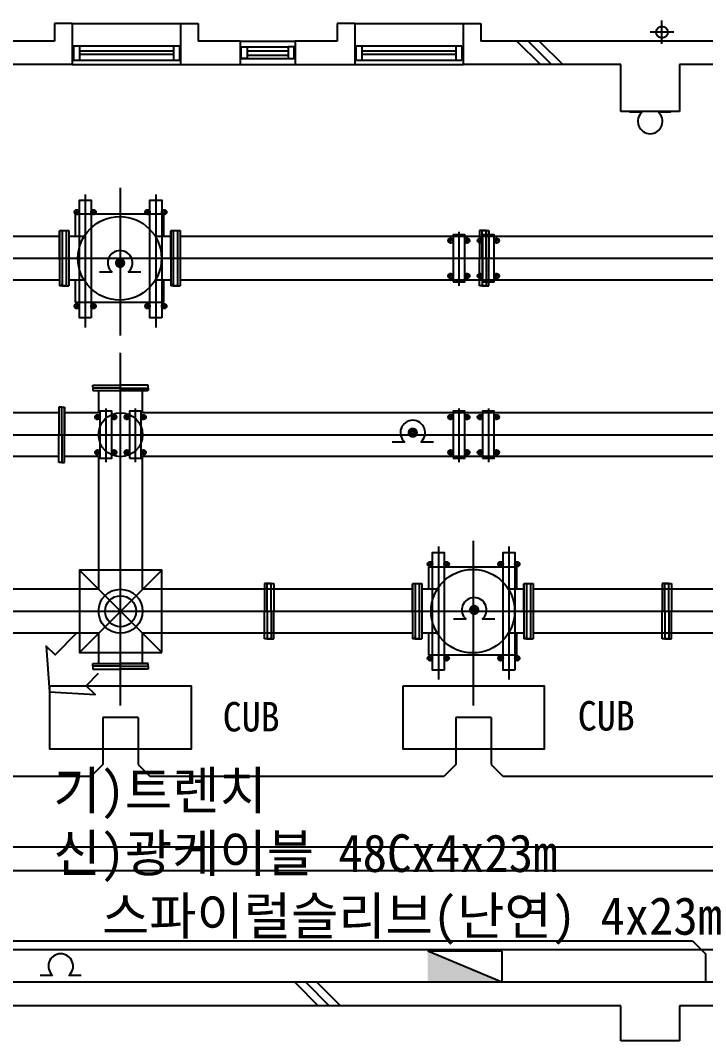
# Model space of a CAD drawing. Header units: millimetres. Extents: x -65013 to -1333, y -375790 to -325797.
# Drawn here: x -36126 to -30306, y -358690 to -350010 of the extents above; entities that cross this region are included whole.
import ezdxf
from ezdxf.enums import TextEntityAlignment as Align

# ---------------------------------------------------------------- set-up
doc = ezdxf.new("R2010")
doc.units = ezdxf.units.MM
for name, color, linetype in [('TZ-BASE', 253, 'Continuous'), ('TZ-LEAL', 1, 'Continuous'), ('TZ-LEAT', 3, 'Continuous')]:
    doc.layers.add(name, color=color, linetype=linetype)
doc.styles.get("Standard").update_dxf_attribs({"font": 'GulimChe.ttf'})
doc.dimstyles.new('D80', dxfattribs={"dimscale": 80, "dimtxt": 3, "dimasz": 2.5, "dimexe": 0.5, "dimexo": 0.5, "dimgap": 0.5, "dimtad": 1, "dimdec": 0, "dimzin": 1, "dimdsep": 46, "dimlunit": 6, "dimtxsty": 'Standard', "dimcen": 1, "dimclrd": 1, "dimclre": 1, "dimclrt": 3, "dimadec": 0, "dimazin": 0, "dimtfac": 1, "dimtdec": 0, "dimtix": 1, "dimtmove": 2, "dimatfit": 3, "dimfxl": 0, "dimtvp": 2, "dimlwd": -1, "dimlwe": -1, "dimarcsym": 0})

msp = doc.modelspace()

# ---------------------------------------------------------------- linework, layer by layer
at = {"layer": 'TZ-BASE'}
for p, q in [((-35686, -350034.8), (-35836, -350034.8)), ((-35836, -350034.8), (-35836, -350184.8)), ((-35686, -350034.8), (-34766, -350034.8)), ((-35686, -350034.8), (-35686, -350384.8)), ((-34766, -350034.8), (-34766, -350384.8)), ((-34766, -350034.8), (-34616, -350034.8)), ((-34616, -350034.8), (-34616, -350184.8)), ((-33286, -350034.8), (-33436, -350034.8)), ((-33436, -350034.8), (-33436, -350184.8)), ((-33286, -350034.8), (-32366, -350034.8)), ((-33286, -350034.8), (-33286, -350384.8)), ((-32366, -350034.8), (-32366, -350384.8)), ((-32366, -350034.8), (-32216, -350034.8)), ((-32216, -350034.8), (-32216, -350184.8)), ((-30676, -350209.8), (-30676, -350009.8)), ((-30576, -350109.8), (-30776, -350109.8)), ((-35836, -350184.8), (-38216, -350184.8)), ((-35676, -350226.4), (-34776, -350226.4)), ((-35676, -350226.4), (-35676, -350346.4)), ((-35626, -350226.4), (-35626, -350346.4)), ((-34826, -350226.4), (-34826, -350346.4)), ((-34776, -350226.4), (-34776, -350346.4)), ((-34261, -350184.8), (-34616, -350184.8)), ((-34261, -350184.8), (-33791, -350184.8)), ((-34261, -350184.8), (-34261, -350384.8)), ((-34251, -350234.8), (-33851, -350234.8)), ((-33436, -350184.8), (-33791, -350184.8)), ((-33791, -350184.8), (-33791, -350384.8)), ((-33276, -350226.4), (-32376, -350226.4)), ((-33276, -350226.4), (-33276, -350346.4)), ((-33226, -350226.4), (-33226, -350346.4)), ((-32426, -350226.4), (-32426, -350346.4)), ((-32376, -350226.4), (-32376, -350346.4)), ((-29836, -350184.8), (-32216, -350184.8)), ((-31908.3, -350184.8), (-31708.3, -350384.8)), ((-31814, -350184.8), (-31614, -350384.8)), ((-31719.7, -350184.8), (-31519.7, -350384.8)), ((-35626, -350268), (-34826, -350268)), ((-35626, -350298), (-34826, -350298)), ((-34201, -350268.2), (-33851, -350268.2)), ((-34201, -350306.5), (-33851, -350306.5)), ((-33226, -350268), (-32426, -350268)), ((-33226, -350298), (-32426, -350298)), ((-35686, -350384.8), (-36526, -350384.8)), ((-35686, -350384.8), (-34766, -350384.8)), ((-35676, -350346.4), (-34776, -350346.4)), ((-34766, -350384.8), (-34261, -350384.8)), ((-34261, -350384.8), (-33791, -350384.8)), ((-34251, -350334.8), (-33851, -350334.8)), ((-33791, -350384.8), (-33286, -350384.8)), ((-33286, -350384.8), (-32366, -350384.8)), ((-33276, -350346.4), (-32376, -350346.4)), ((-31026, -350384.8), (-32366, -350384.8)), ((-31026, -350784.8), (-31026, -350384.8)), ((-30526, -350384.8), (-30526, -350784.8)), ((-29686, -350384.8), (-30526, -350384.8)), ((-30526, -350784.8), (-31026, -350784.8)), ((-30951, -350788), (-30844.5, -350788)), ((-30707.5, -350788), (-30601, -350788)), ((-30707.5, -350788), (-30601, -350788)), ((-35276, -352687.3), (-35276, -351432.8)), ((-35576, -351488.9), (-35576, -352619.1)), ((-34976, -351488.9), (-34976, -352619.1)), ((-35646.5, -351613.6), (-35646.5, -351664.3)), ((-35505.6, -351613.6), (-35505.6, -351664.3)), ((-35046.5, -351613.6), (-35046.5, -351664.3)), ((-34905.6, -351613.6), (-34905.6, -351664.3)), ((-35671.8, -351638.9), (-35621.1, -351638.9)), ((-34907.8, -351656.6), (-35657.8, -351656.6)), ((-35657.8, -351845.6), (-35657.8, -351656.6)), ((-35530.9, -351638.9), (-35480.3, -351638.9)), ((-35071.8, -351638.9), (-35021.1, -351638.9)), ((-34930.9, -351638.9), (-34880.3, -351638.9)), ((-34907.8, -351845.6), (-34907.8, -351656.6)), ((-35794.8, -351796.6), (-35715.8, -351796.6)), ((-35794.8, -351796.6), (-35794.8, -352266.6)), ((-35772.8, -351796.6), (-35772.8, -352265.6)), ((-35737.8, -351796.6), (-35737.8, -352265.6)), ((-35715.8, -351796.6), (-35715.8, -352266.6)), ((-34849.8, -351796.6), (-34770.8, -351796.6)), ((-34849.8, -351796.6), (-34849.8, -352266.6)), ((-34827.8, -351796.6), (-34827.8, -352265.6)), ((-34792.8, -351796.6), (-34792.8, -352265.6)), ((-34770.8, -351796.6), (-34770.8, -352266.6)), ((-32204, -351796.6), (-32226, -351796.6)), ((-32226, -351796.6), (-32226, -352031.6)), ((-32204, -351806.6), (-32204, -351797.6)), ((-32204, -352031.6), (-32204, -351797.6)), ((-32170, -351796.6), (-32203, -351796.6)), ((-32203, -351796.6), (-32170, -351796.6)), ((-32203, -351796.6), (-32170, -351796.6)), ((-32170, -351796.6), (-32203, -351796.6)), ((-32169, -351796.6), (-32147, -351796.6)), ((-32169, -351806.6), (-32169, -351797.6)), ((-32169, -352031.6), (-32169, -351797.6)), ((-32147, -351796.6), (-32147, -352031.6)), ((-35794.8, -351845.6), (-41090, -351845.6)), ((-35794.8, -352042.1), (-35794.8, -351801.6)), ((-35715.8, -351801.6), (-35715.8, -352042.1)), ((-35585.1, -351845.6), (-35715.8, -351845.6)), ((-35585.1, -351845.6), (-35715.8, -351845.6)), ((-34849.8, -351845.6), (-34980.4, -351845.6)), ((-34849.8, -351845.6), (-34980.4, -351845.6)), ((-34849.8, -352042.1), (-34849.8, -351801.6)), ((-34770.8, -351801.6), (-34770.8, -352042.1)), ((-17462, -351845.6), (-34770.8, -351845.6)), ((-32446.1, -351881.6), (-32496.8, -351881.6)), ((-32471.5, -351906.9), (-32471.5, -351856.3)), ((-32401, -351807.7), (-32401, -352265.1)), ((-32305.3, -351881.6), (-32355.9, -351881.6)), ((-32330.6, -351906.9), (-32330.6, -351856.3)), ((-32196.1, -351881.6), (-32246.8, -351881.6)), ((-32221.5, -351906.9), (-32221.5, -351856.3)), ((-32151, -351807.7), (-32151, -352265.1)), ((-32055.3, -351881.6), (-32105.9, -351881.6)), ((-32080.6, -351906.9), (-32080.6, -351856.3)), ((-53976.1, -352031.6), (-16643.2, -352031.6)), ((-35772.8, -352031.6), (-35772.8, -352255.1)), ((-34827.8, -352031.6), (-34827.8, -352255.1)), ((-32226, -352266.6), (-32226, -352031.6)), ((-32204, -352031.6), (-32204, -352265.6)), ((-32169, -352031.6), (-32169, -352265.6)), ((-32147, -352266.6), (-32147, -352031.6)), ((-35794.8, -352217.6), (-41090, -352217.6)), ((-35585.1, -352217.6), (-35715.8, -352217.6)), ((-35657.8, -352406.6), (-35657.8, -352217.6)), ((-35348.3, -352150.5), (-35454.8, -352150.5)), ((-35104.8, -352150.5), (-35211.3, -352150.5)), ((-34849.8, -352217.6), (-34980.4, -352217.6)), ((-34907.8, -352406.6), (-34907.8, -352217.6)), ((-17462, -352217.6), (-34770.8, -352217.6)), ((-32446.1, -352181.6), (-32496.8, -352181.6)), ((-32471.5, -352206.9), (-32471.5, -352156.3)), ((-32305.3, -352181.6), (-32355.9, -352181.6)), ((-32330.6, -352206.9), (-32330.6, -352156.3)), ((-32196.1, -352181.6), (-32246.8, -352181.6)), ((-32221.5, -352206.9), (-32221.5, -352156.3)), ((-32055.3, -352181.6), (-32105.9, -352181.6)), ((-32080.6, -352206.9), (-32080.6, -352156.3)), ((-35772.8, -352266.6), (-35794.8, -352266.6)), ((-35772.8, -352234.5), (-35772.8, -352255.1)), ((-35772.8, -352246.1), (-35772.8, -352255.1)), ((-35772.8, -352255.1), (-35772.8, -352246.1)), ((-35772.8, -352256.6), (-35772.8, -352265.6)), ((-35738.8, -352266.6), (-35771.8, -352266.6)), ((-35771.8, -352266.6), (-35738.8, -352266.6)), ((-35737.8, -352234.5), (-35737.8, -352265.6)), ((-35737.8, -352265.6), (-35737.8, -352256.6)), ((-35737.8, -352265.6), (-35737.8, -352256.6)), ((-35737.8, -352266.6), (-35715.8, -352266.6)), ((-34827.8, -352266.6), (-34849.8, -352266.6)), ((-34827.8, -352234.5), (-34827.8, -352255.1)), ((-34827.8, -352246.1), (-34827.8, -352255.1)), ((-34827.8, -352255.1), (-34827.8, -352246.1)), ((-34827.8, -352256.6), (-34827.8, -352265.6)), ((-34793.8, -352266.6), (-34826.8, -352266.6)), ((-34826.8, -352266.6), (-34793.8, -352266.6)), ((-34792.8, -352234.5), (-34792.8, -352265.6)), ((-34792.8, -352265.6), (-34792.8, -352256.6)), ((-34792.8, -352265.6), (-34792.8, -352256.6)), ((-34792.8, -352266.6), (-34770.8, -352266.6)), ((-32204, -352266.6), (-32226, -352266.6)), ((-32204, -352256.6), (-32204, -352265.6)), ((-32204, -352256.6), (-32204, -352265.6)), ((-32170, -352266.6), (-32203, -352266.6)), ((-32203, -352266.6), (-32170, -352266.6)), ((-32203, -352266.6), (-32170, -352266.6)), ((-32170, -352266.6), (-32203, -352266.6)), ((-32169, -352256.6), (-32169, -352265.6)), ((-32169, -352266.6), (-32147, -352266.6)), ((-34907.8, -352406.6), (-35657.8, -352406.6)), ((-35671.8, -352438.9), (-35621.1, -352438.9)), ((-35646.5, -352413.6), (-35646.5, -352464.3)), ((-35530.9, -352438.9), (-35480.3, -352438.9)), ((-35505.6, -352413.6), (-35505.6, -352464.3)), ((-35071.8, -352438.9), (-35021.1, -352438.9)), ((-35046.5, -352413.6), (-35046.5, -352464.3)), ((-34930.9, -352438.9), (-34880.3, -352438.9)), ((-34905.6, -352413.6), (-34905.6, -352464.3)), ((-35276, -355834), (-35276, -352834)), ((-35511, -353131.3), (-35511, -353109.3)), ((-35511, -353109.3), (-35276, -353109.3)), ((-35511, -353134.3), (-35511, -353156.3)), ((-35511, -353156.3), (-35276, -353156.3)), ((-35511, -353156.3), (-35276, -353156.3)), ((-35479, -353134.3), (-35510, -353134.3)), ((-35276, -353134.3), (-35510, -353134.3)), ((-35506, -353156.3), (-35276, -353156.3)), ((-35462, -353156.3), (-35462, -353345.6)), ((-35041, -353109.3), (-35276, -353109.3)), ((-35276, -353134.3), (-35042, -353134.3)), ((-35041, -353156.3), (-35276, -353156.3)), ((-35276, -353156.3), (-35046, -353156.3)), ((-35090, -353156.3), (-35046, -353156.3)), ((-35090, -353345.6), (-35090, -353156.3)), ((-35073.1, -353134.3), (-35042, -353134.3)), ((-35041, -353134.3), (-35041, -353109.3)), ((-35041, -353134.3), (-35041, -353156.3)), ((-35800.2, -353345.6), (-47090, -353345.6)), ((-35800.2, -353296.6), (-35800.2, -353531.6)), ((-35775.2, -353296.6), (-35800.2, -353296.6)), ((-35775.2, -353296.6), (-35753.2, -353296.6)), ((-35775.2, -353531.6), (-35775.2, -353297.6)), ((-35775.2, -353328.7), (-35775.2, -353297.6)), ((-35753.2, -353296.6), (-35753.2, -353531.6)), ((-35753.2, -353531.6), (-35753.2, -353301.6)), ((-35753.2, -353345.6), (-35753.2, -353301.6)), ((-35462, -353345.6), (-35753.2, -353345.6)), ((-35471.5, -353406.9), (-35471.5, -353356.3)), ((-35401, -353307.7), (-35401, -353765.1)), ((-35330.6, -353406.9), (-35330.6, -353356.3)), ((-35221.5, -353406.9), (-35221.5, -353356.3)), ((-35151, -353307.7), (-35151, -353765.1)), ((-29794.8, -353345.6), (-35090, -353345.6)), ((-35080.6, -353406.9), (-35080.6, -353356.3)), ((-32471.5, -353406.9), (-32471.5, -353356.3)), ((-32401, -353307.7), (-32401, -353765.1)), ((-32330.6, -353406.9), (-32330.6, -353356.3)), ((-32221.5, -353406.9), (-32221.5, -353356.3)), ((-32151, -353307.7), (-32151, -353765.1)), ((-32080.6, -353406.9), (-32080.6, -353356.3)), ((-35446.1, -353381.6), (-35496.8, -353381.6)), ((-35305.3, -353381.6), (-35355.9, -353381.6)), ((-35196.1, -353381.6), (-35246.8, -353381.6)), ((-35055.3, -353381.6), (-35105.9, -353381.6)), ((-32446.1, -353381.6), (-32496.8, -353381.6)), ((-32305.3, -353381.6), (-32355.9, -353381.6)), ((-32196.1, -353381.6), (-32246.8, -353381.6)), ((-32055.3, -353381.6), (-32105.9, -353381.6)), ((-48021, -353531.6), (-10662.6, -353531.6)), ((-35800.2, -353766.6), (-35800.2, -353531.6)), ((-35775.2, -353531.6), (-35775.2, -353765.6)), ((-35753.2, -353766.6), (-35753.2, -353531.6)), ((-35753.2, -353766.6), (-35753.2, -353531.6)), ((-35753.2, -353761.6), (-35753.2, -353531.6)), ((-32861.7, -353593.6), (-32968.2, -353593.6)), ((-32618.2, -353593.6), (-32724.7, -353593.6)), ((-35446.1, -353681.6), (-35496.8, -353681.6)), ((-35471.5, -353706.9), (-35471.5, -353656.3)), ((-35305.3, -353681.6), (-35355.9, -353681.6)), ((-35330.6, -353706.9), (-35330.6, -353656.3)), ((-35196.1, -353681.6), (-35246.8, -353681.6)), ((-35221.5, -353706.9), (-35221.5, -353656.3)), ((-35055.3, -353681.6), (-35105.9, -353681.6)), ((-35080.6, -353706.9), (-35080.6, -353656.3)), ((-32446.1, -353681.6), (-32496.8, -353681.6)), ((-32471.5, -353706.9), (-32471.5, -353656.3)), ((-32305.3, -353681.6), (-32355.9, -353681.6)), ((-32330.6, -353706.9), (-32330.6, -353656.3)), ((-32196.1, -353681.6), (-32246.8, -353681.6)), ((-32221.5, -353706.9), (-32221.5, -353656.3)), ((-32055.3, -353681.6), (-32105.9, -353681.6)), ((-32080.6, -353706.9), (-32080.6, -353656.3)), ((-35800.2, -353717.6), (-47090, -353717.6)), ((-35778.2, -353766.6), (-35800.2, -353766.6)), ((-35775.2, -353734.6), (-35775.2, -353765.6)), ((-35775.2, -353766.6), (-35753.2, -353766.6)), ((-35462, -353717.6), (-35753.2, -353717.6)), ((-35462, -353717.6), (-35462, -354845.6)), ((-35090, -354845.6), (-35090, -353717.6)), ((-29794.8, -353717.6), (-35090, -353717.6)), ((-32576, -354481.6), (-32576, -355611.7)), ((-32276, -355834), (-32276, -354432.8)), ((-31976, -354481.6), (-31976, -355611.7)), ((-32671.8, -354631.6), (-32621.1, -354631.6)), ((-31907.8, -354656.6), (-32657.8, -354656.6)), ((-32657.8, -354845.6), (-32657.8, -354656.6)), ((-32646.5, -354606.3), (-32646.5, -354656.9)), ((-32530.9, -354631.6), (-32480.3, -354631.6)), ((-32505.6, -354606.3), (-32505.6, -354656.9)), ((-32071.8, -354631.6), (-32021.1, -354631.6)), ((-32046.5, -354606.3), (-32046.5, -354656.9)), ((-31930.9, -354631.6), (-31880.3, -354631.6)), ((-31907.8, -354845.6), (-31907.8, -354656.6)), ((-31905.6, -354606.3), (-31905.6, -354656.9)), ((-34926, -354681.6), (-35626, -355381.6)), ((-34926, -355381.6), (-35626, -354681.6)), ((-34926, -354681.6), (-35626, -355381.6)), ((-34926, -355381.6), (-35626, -354681.6)), ((-34031.1, -354796.6), (-34053.1, -354796.6)), ((-34053.1, -354796.6), (-34053.1, -355031.6)), ((-34031.1, -354806.6), (-34031.1, -354797.6)), ((-34031.1, -355031.6), (-34031.1, -354797.6)), ((-33997.1, -354796.6), (-34030.1, -354796.6)), ((-34030.1, -354796.6), (-33997.1, -354796.6)), ((-34030.1, -354796.6), (-33997.1, -354796.6)), ((-33997.1, -354796.6), (-34030.1, -354796.6)), ((-33996.1, -354796.6), (-33974.1, -354796.6)), ((-33996.1, -354806.6), (-33996.1, -354797.6)), ((-33996.1, -355031.6), (-33996.1, -354797.6)), ((-33974.1, -354796.6), (-33974.1, -355031.6)), ((-32794.8, -354796.6), (-32715.8, -354796.6)), ((-32794.8, -354796.6), (-32794.8, -355266.6)), ((-32794.8, -355042.1), (-32794.8, -354801.6)), ((-32772.8, -354796.6), (-32772.8, -355265.6)), ((-32737.8, -354796.6), (-32737.8, -355265.6)), ((-32715.8, -354796.6), (-32715.8, -355266.6)), ((-32715.8, -354801.6), (-32715.8, -355042.1)), ((-31849.8, -354796.6), (-31770.8, -354796.6)), ((-31849.8, -354796.6), (-31849.8, -355266.6)), ((-31849.8, -355042.1), (-31849.8, -354801.6)), ((-31827.8, -354796.6), (-31827.8, -355265.6)), ((-31792.8, -354796.6), (-31792.8, -355265.6)), ((-31770.8, -354796.6), (-31770.8, -355266.6)), ((-31770.8, -354801.6), (-31770.8, -355042.1)), ((-30651.7, -354796.6), (-30673.7, -354796.6)), ((-30673.7, -354796.6), (-30673.7, -355031.6)), ((-30651.7, -354806.6), (-30651.7, -354797.6)), ((-30651.7, -355031.6), (-30651.7, -354797.6)), ((-30617.7, -354796.6), (-30650.7, -354796.6)), ((-30650.7, -354796.6), (-30617.7, -354796.6)), ((-30650.7, -354796.6), (-30617.7, -354796.6)), ((-30617.7, -354796.6), (-30650.7, -354796.6)), ((-30616.7, -354796.6), (-30594.7, -354796.6)), ((-30616.7, -354806.6), (-30616.7, -354797.6)), ((-30616.7, -355031.6), (-30616.7, -354797.6)), ((-30594.7, -354796.6), (-30594.7, -355031.6)), ((-35462, -354845.6), (-37980.4, -354845.6)), ((-32794.8, -354845.6), (-35090, -354845.6)), ((-32657.8, -354845.6), (-32715.8, -354845.6)), ((-32585.1, -354845.6), (-32715.8, -354845.6)), ((-31849.8, -354845.6), (-31980.4, -354845.6)), ((-31849.8, -354845.6), (-31907.8, -354845.6)), ((-26794.8, -354845.6), (-31770.8, -354845.6)), ((-53976.1, -355031.6), (-10662.6, -355031.6)), ((-35540.9, -355031.6), (-35001.1, -355031.6)), ((-34053.1, -355266.6), (-34053.1, -355031.6)), ((-34031.1, -355031.6), (-34031.1, -355265.6)), ((-33996.1, -355031.6), (-33996.1, -355265.6)), ((-33974.1, -355266.6), (-33974.1, -355031.6)), ((-32772.8, -355031.6), (-32772.8, -355255.1)), ((-31827.8, -355031.6), (-31827.8, -355255.1)), ((-30673.7, -355266.6), (-30673.7, -355031.6)), ((-30651.7, -355031.6), (-30651.7, -355265.6)), ((-30616.7, -355031.6), (-30616.7, -355265.6)), ((-30594.7, -355266.6), (-30594.7, -355031.6)), ((-32340, -355100.2), (-32446.5, -355100.2)), ((-32096.5, -355100.2), (-32203, -355100.2)), ((-35462, -355217.6), (-37980.4, -355217.6)), ((-35462, -355217.6), (-35462, -355477.4)), ((-35090, -355477.4), (-35090, -355217.6)), ((-32794.8, -355217.6), (-35090, -355217.6)), ((-34031.1, -355266.6), (-34053.1, -355266.6)), ((-34031.1, -355256.6), (-34031.1, -355265.6)), ((-34031.1, -355256.6), (-34031.1, -355265.6)), ((-33997.1, -355266.6), (-34030.1, -355266.6)), ((-34030.1, -355266.6), (-33997.1, -355266.6)), ((-34030.1, -355266.6), (-33997.1, -355266.6)), ((-33997.1, -355266.6), (-34030.1, -355266.6)), ((-33996.1, -355256.6), (-33996.1, -355265.6)), ((-33996.1, -355266.6), (-33974.1, -355266.6)), ((-32772.8, -355266.6), (-32794.8, -355266.6)), ((-32772.8, -355234.5), (-32772.8, -355255.1)), ((-32772.8, -355246.1), (-32772.8, -355255.1)), ((-32772.8, -355255.1), (-32772.8, -355246.1)), ((-32772.8, -355256.6), (-32772.8, -355265.6)), ((-32738.8, -355266.6), (-32771.8, -355266.6)), ((-32771.8, -355266.6), (-32738.8, -355266.6)), ((-32737.8, -355234.5), (-32737.8, -355265.6)), ((-32737.8, -355265.6), (-32737.8, -355256.6)), ((-32737.8, -355265.6), (-32737.8, -355256.6)), ((-32737.8, -355266.6), (-32715.8, -355266.6)), ((-32657.8, -355217.6), (-32715.8, -355217.6)), ((-32585.1, -355217.6), (-32715.8, -355217.6)), ((-32657.8, -355406.6), (-32657.8, -355217.6)), ((-31849.8, -355217.6), (-31980.4, -355217.6)), ((-31907.8, -355406.6), (-31907.8, -355217.6)), ((-31849.8, -355217.6), (-31907.8, -355217.6)), ((-31827.8, -355266.6), (-31849.8, -355266.6)), ((-31827.8, -355234.5), (-31827.8, -355255.1)), ((-31827.8, -355246.1), (-31827.8, -355255.1)), ((-31827.8, -355255.1), (-31827.8, -355246.1)), ((-31827.8, -355256.6), (-31827.8, -355265.6)), ((-31793.8, -355266.6), (-31826.8, -355266.6)), ((-31826.8, -355266.6), (-31793.8, -355266.6)), ((-31792.8, -355234.5), (-31792.8, -355265.6)), ((-31792.8, -355265.6), (-31792.8, -355256.6)), ((-31792.8, -355265.6), (-31792.8, -355256.6)), ((-31792.8, -355266.6), (-31770.8, -355266.6)), ((-26794.8, -355217.6), (-31770.8, -355217.6)), ((-30651.7, -355266.6), (-30673.7, -355266.6)), ((-30651.7, -355256.6), (-30651.7, -355265.6)), ((-30651.7, -355256.6), (-30651.7, -355265.6)), ((-30617.7, -355266.6), (-30650.7, -355266.6)), ((-30650.7, -355266.6), (-30617.7, -355266.6)), ((-30650.7, -355266.6), (-30617.7, -355266.6)), ((-30617.7, -355266.6), (-30650.7, -355266.6)), ((-30616.7, -355256.6), (-30616.7, -355265.6)), ((-30616.7, -355266.6), (-30594.7, -355266.6)), ((-32671.8, -355431.6), (-32621.1, -355431.6)), ((-31907.8, -355406.6), (-32657.8, -355406.6)), ((-32646.5, -355406.3), (-32646.5, -355456.9)), ((-32530.9, -355431.6), (-32480.3, -355431.6)), ((-32505.6, -355406.3), (-32505.6, -355456.9)), ((-32071.8, -355431.6), (-32021.1, -355431.6)), ((-32046.5, -355406.3), (-32046.5, -355456.9)), ((-31930.9, -355431.6), (-31880.3, -355431.6)), ((-31905.6, -355406.3), (-31905.6, -355456.9)), ((-35511, -355499.4), (-35511, -355477.4)), ((-35511, -355477.4), (-35276, -355477.4)), ((-35511, -355477.4), (-35276, -355477.4)), ((-35511, -355502.4), (-35511, -355524.4)), ((-35511, -355524.4), (-35276, -355524.4)), ((-35479, -355499.4), (-35510, -355499.4)), ((-35276, -355499.4), (-35510, -355499.4)), ((-35506, -355477.4), (-35276, -355477.4)), ((-35041, -355477.4), (-35276, -355477.4)), ((-35276, -355477.4), (-35046, -355477.4)), ((-35276, -355499.4), (-35042, -355499.4)), ((-35041, -355524.4), (-35276, -355524.4)), ((-35090, -355477.4), (-35046, -355477.4)), ((-35073.1, -355499.4), (-35042, -355499.4)), ((-35041, -355499.4), (-35041, -355477.4)), ((-35041, -355499.4), (-35041, -355524.4)), ((-35426, -355934.8), (-35426, -356334.8)), ((-35126, -355934.8), (-35426, -355934.8)), ((-35126, -355934.8), (-35126, -356334.8)), ((-32426, -355934.8), (-32426, -356334.8)), ((-32126, -355934.8), (-32426, -355934.8)), ((-32126, -355934.8), (-32126, -356334.8)), ((-35426, -356334.8), (-35526.1, -356434.8)), ((-35126, -356334.8), (-35026.8, -356434.8)), ((-32426, -356334.8), (-32526.1, -356434.8)), ((-32126, -356334.8), (-32026.8, -356434.8)), ((-38026.8, -356434.8), (-35526.1, -356434.8)), ((-35026.8, -356434.8), (-32526.1, -356434.8)), ((-32026.8, -356434.8), (-29526.1, -356434.8)), ((-48999.5, -357034.8), (-14126, -357034.8)), ((-45705.7, -357234.8), (-29705.7, -357234.8)), ((-45010.1, -357834.8), (-30415.8, -357834.8)), ((-30415.8, -357834.8), (-30305.7, -357944.8)), ((-32036.1, -358184.8), (-32666.1, -357922.3)), ((-32036.1, -357922.3), (-32666.1, -357922.3)), ((-32036.1, -357922.3), (-32036.1, -358184.8)), ((-30305.7, -357944.8), (-30305.7, -358184.8)), ((-35852.8, -358128.3), (-35959.3, -358128.3)), ((-35609.3, -358128.3), (-35715.8, -358128.3)), ((-6726, -358184.8), (-43266, -358184.8)), ((-33796.3, -358184.8), (-33596.3, -358384.8)), ((-33702.1, -358184.8), (-33502.1, -358384.8)), ((-33607.8, -358184.8), (-33407.8, -358384.8)), ((-31026, -358384.8), (-36526, -358384.8)), ((-31026, -358684.8), (-31026, -358384.8)), ((-30526, -358384.8), (-30526, -358684.8)), ((-28876, -358384.8), (-30526, -358384.8)), ((-30526, -358684.8), (-31026, -358684.8))]:
    msp.add_line(p, q, dxfattribs=at)
for points in [[(-34251, -350234.8), (-34201, -350234.8), (-34201, -350334.8), (-34251, -350334.8)], [(-33801, -350234.8), (-33851, -350234.8), (-33851, -350334.8), (-33801, -350334.8)], [(-35526, -352538.9), (-35626, -352538.9), (-35626, -351538.9), (-35526, -351538.9)], [(-34926, -352538.9), (-35026, -352538.9), (-35026, -351538.9), (-34926, -351538.9)], [(-32451, -352231.6), (-32351, -352231.6), (-32351, -351831.6), (-32451, -351831.6)], [(-32201, -352231.6), (-32101, -352231.6), (-32101, -351831.6), (-32201, -351831.6)], [(-35451, -353731.6), (-35351, -353731.6), (-35351, -353331.6), (-35451, -353331.6)], [(-35201, -353731.6), (-35101, -353731.6), (-35101, -353331.6), (-35201, -353331.6)], [(-32451, -353731.6), (-32351, -353731.6), (-32351, -353331.6), (-32451, -353331.6)], [(-32201, -353731.6), (-32101, -353731.6), (-32101, -353331.6), (-32201, -353331.6)], [(-32526, -355531.6), (-32626, -355531.6), (-32626, -354531.6), (-32526, -354531.6)], [(-31926, -355531.6), (-32026, -355531.6), (-32026, -354531.6), (-31926, -354531.6)], [(-34926, -355381.6), (-34926, -354681.6), (-35626, -354681.6), (-35626, -355381.6)], [(-34926, -355381.6), (-34926, -354681.6), (-35626, -354681.6), (-35626, -355381.6)], [(-35876, -355664.8), (-34676, -355664.8), (-34676, -356204.8), (-35876, -356204.8)], [(-32876, -355664.8), (-31676, -355664.8), (-31676, -356204.8), (-32876, -356204.8)]]:
    msp.add_lwpolyline(points, close=True, dxfattribs=at)
at = {"layer": 'TZ-BASE', "const_width": 41.4}
for points in [[(-35302.8, -352070.9, -1), (-35256.8, -352070.9, -1)], [(-32816.2, -353514, -1), (-32770.3, -353514, -1)], [(-32294.4, -355020.6, -1), (-32248.5, -355020.6, -1)]]:
    msp.add_lwpolyline(points, format="xyb", close=True, dxfattribs=at)
at = {"layer": 'TZ-BASE'}
msp.add_lwpolyline([(-35649.3, -355217.6), (-35831.4, -355402.8), (-35907, -355329.3), (-35878.4, -355717.2), (-35491.9, -355740.2), (-35567.5, -355666.7), (-35462, -355558.5)], dxfattribs=at)
for centre, radius in [((-30676, -350109.8), 50), ((-35646.5, -351638.9), 20.4), ((-35505.6, -351638.9), 20.4), ((-35046.5, -351638.9), 20.4), ((-34905.6, -351638.9), 20.4), ((-35282.8, -352031.6), 355), ((-32471.5, -351881.6), 20.4), ((-32330.6, -351881.6), 20.4), ((-32221.5, -351881.6), 20.4), ((-32080.6, -351881.6), 20.4), ((-32471.5, -352181.6), 20.4), ((-32330.6, -352181.6), 20.4), ((-32221.5, -352181.6), 20.4), ((-32080.6, -352181.6), 20.4), ((-35646.5, -352438.9), 20.4), ((-35505.6, -352438.9), 20.4), ((-35046.5, -352438.9), 20.4), ((-34905.6, -352438.9), 20.4), ((-35471.5, -353381.6), 20.4), ((-35276, -353531.6), 186.7), ((-35330.6, -353381.6), 20.4), ((-35221.5, -353381.6), 20.4), ((-35080.6, -353381.6), 20.4), ((-32471.5, -353381.6), 20.4), ((-32330.6, -353381.6), 20.4), ((-32221.5, -353381.6), 20.4), ((-32080.6, -353381.6), 20.4), ((-35471.5, -353681.6), 20.4), ((-35330.6, -353681.6), 20.4), ((-35221.5, -353681.6), 20.4), ((-35080.6, -353681.6), 20.4), ((-32471.5, -353681.6), 20.4), ((-32330.6, -353681.6), 20.4), ((-32221.5, -353681.6), 20.4), ((-32080.6, -353681.6), 20.4), ((-32646.5, -354631.6), 20.4), ((-32505.6, -354631.6), 20.4), ((-32046.5, -354631.6), 20.4), ((-31905.6, -354631.6), 20.4), ((-32282.8, -355031.6), 355), ((-35276, -355031.6), 186.7), ((-35276, -355031.6), 131.7), ((-32646.5, -355431.6), 20.4), ((-32505.6, -355431.6), 20.4), ((-32046.5, -355431.6), 20.4), ((-31905.6, -355431.6), 20.4)]:
    msp.add_circle(centre, radius, dxfattribs=at)
for centre, radius, start, end in [((-30776, -350867.6), 105, 130.72175, 49.27825), ((-32203, -351797.6), 1, 90, 180), ((-32203, -351797.6), 1, 90, 180), ((-32170, -351797.6), 1, 0, 90), ((-32170, -351797.6), 1, 0, 90), ((-35279.8, -352070.9), 105, 310.72175, 229.27825), ((-35279.8, -352070.9), 29.7, 0, 180), ((-35279.8, -352070.9), 29.7, 0, 180), ((-35279.8, -352070.9), 29.7, 180, 0), ((-35279.8, -352070.9), 29.7, 180, 0), ((-35771.8, -352265.6), 1, 180, 270), ((-35771.8, -352265.6), 1, 180, 270), ((-35738.8, -352265.6), 1, 270, 0), ((-35738.8, -352265.6), 1, 270, 0), ((-35738.8, -352265.6), 1, 270, 0), ((-35738.8, -352265.6), 1, 270, 0), ((-34826.8, -352265.6), 1, 180, 270), ((-34826.8, -352265.6), 1, 180, 270), ((-34793.8, -352265.6), 1, 270, 0), ((-34793.8, -352265.6), 1, 270, 0), ((-34793.8, -352265.6), 1, 270, 0), ((-34793.8, -352265.6), 1, 270, 0), ((-32203, -352265.6), 1, 180, 270), ((-32203, -352265.6), 1, 180, 270), ((-32203, -352265.6), 1, 180, 270), ((-32203, -352265.6), 1, 180, 270), ((-32170, -352265.6), 1, 270, 0), ((-32170, -352265.6), 1, 270, 0), ((-32793.2, -353514), 105, 310.72175, 229.27825), ((-32793.2, -353514), 29.7, 0, 180), ((-32793.2, -353514), 29.7, 0, 180), ((-32793.2, -353514), 29.7, 180, 0), ((-32793.2, -353514), 29.7, 180, 0), ((-34030.1, -354797.6), 1, 90, 180), ((-34030.1, -354797.6), 1, 90, 180), ((-33997.1, -354797.6), 1, 0, 90), ((-33997.1, -354797.6), 1, 0, 90), ((-30650.7, -354797.6), 1, 90, 180), ((-30650.7, -354797.6), 1, 90, 180), ((-30617.7, -354797.6), 1, 0, 90), ((-30617.7, -354797.6), 1, 0, 90), ((-32271.5, -355020.6), 105, 310.72175, 229.27825), ((-32271.5, -355020.6), 29.7, 0, 180), ((-32271.5, -355020.6), 29.7, 0, 180), ((-32271.5, -355020.6), 29.7, 180, 0), ((-32271.5, -355020.6), 29.7, 180, 0), ((-34030.1, -355265.6), 1, 180, 270), ((-34030.1, -355265.6), 1, 180, 270), ((-34030.1, -355265.6), 1, 180, 270), ((-34030.1, -355265.6), 1, 180, 270), ((-33997.1, -355265.6), 1, 270, 0), ((-33997.1, -355265.6), 1, 270, 0), ((-32771.8, -355265.6), 1, 180, 270), ((-32771.8, -355265.6), 1, 180, 270), ((-32738.8, -355265.6), 1, 270, 0), ((-32738.8, -355265.6), 1, 270, 0), ((-32738.8, -355265.6), 1, 270, 0), ((-32738.8, -355265.6), 1, 270, 0), ((-31826.8, -355265.6), 1, 180, 270), ((-31826.8, -355265.6), 1, 180, 270), ((-31793.8, -355265.6), 1, 270, 0), ((-31793.8, -355265.6), 1, 270, 0), ((-31793.8, -355265.6), 1, 270, 0), ((-31793.8, -355265.6), 1, 270, 0), ((-30650.7, -355265.6), 1, 180, 270), ((-30650.7, -355265.6), 1, 180, 270), ((-30650.7, -355265.6), 1, 180, 270), ((-30650.7, -355265.6), 1, 180, 270), ((-30617.7, -355265.6), 1, 270, 0), ((-30617.7, -355265.6), 1, 270, 0), ((-35784.3, -358048.7), 105, 310.72175, 229.27825)]:
    msp.add_arc(centre, radius, start, end, dxfattribs=at)
msp.add_solid([(-32666.1, -358184.8), (-32666.1, -357922.3), (-32036.1, -358184.8)], dxfattribs=at)

# ---------------------------------------------------------------- texts
for p in [(-31149.5, -355920.3), (-34166.1, -355928.3)]:
    msp.add_text('CUB', height=250, dxfattribs=at).set_placement(p, align=Align.MIDDLE)
at = {"layer": 'TZ-LEAT', "insert": (-35847.1, -357866.9), "char_height": 320, "attachment_point": 7}
msp.add_mtext('기)트렌치\\P{\\C6;신)광케이블 48Cx4x23m\\P  스파이럴슬리브(난연) 4x23m}', dxfattribs=at)

# ---------------------------------------------------------------- leaders
at = {"layer": 'TZ-LEAL', "annotation_type": 0, "has_hookline": 1, "hookline_direction": 0, "text_width": 6082.6}
msp.add_leader([(-37696.5, -359592.1), (-36318.3, -357906.9), (-35887.1, -357906.9)], dimstyle='D80', dxfattribs=at)

doc.saveas('drawing.dxf')
